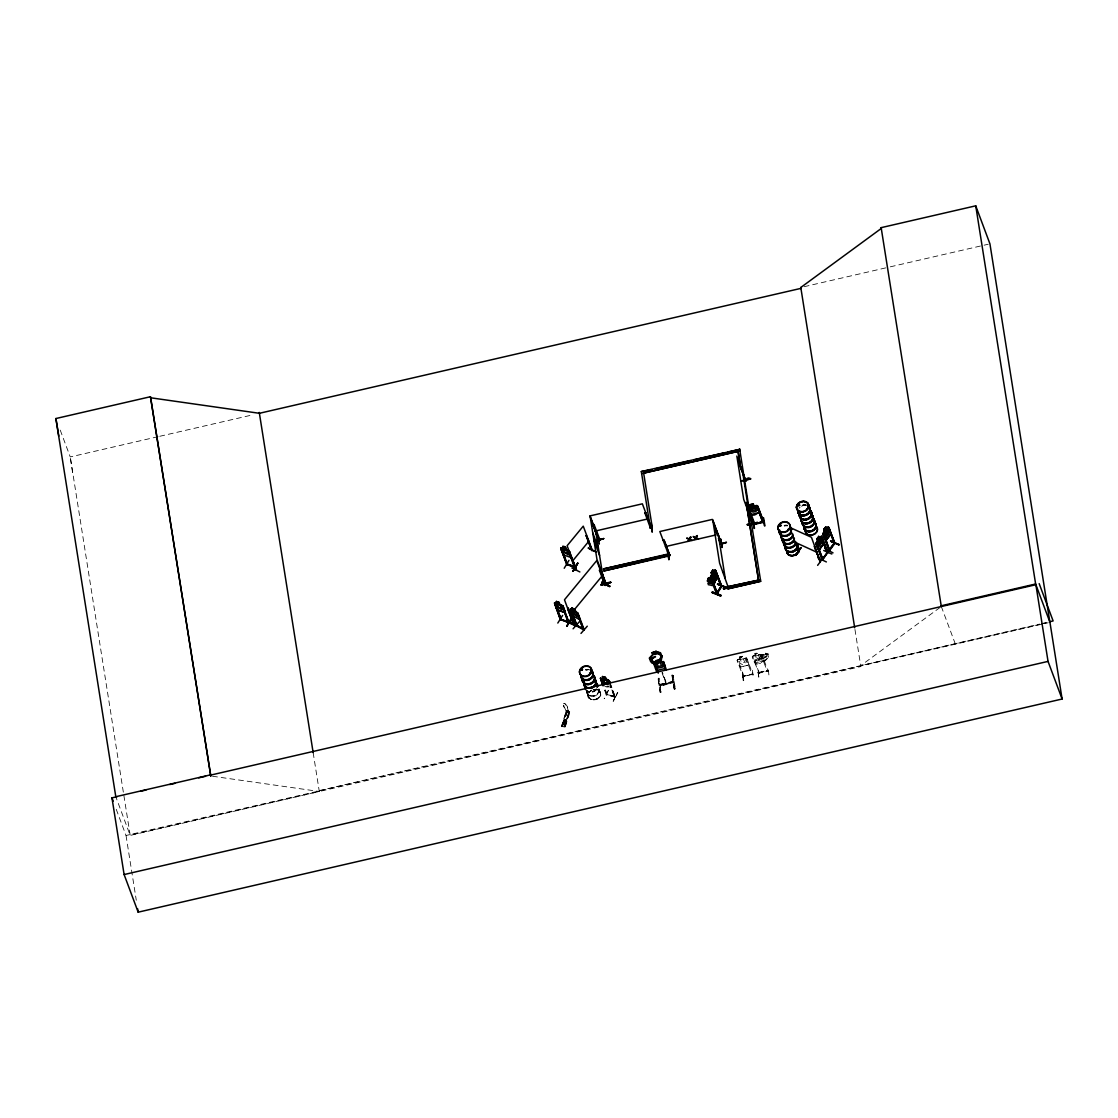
<?xml version="1.0" encoding="UTF-8"?>
<svg xmlns="http://www.w3.org/2000/svg" width="1118" height="1118" viewBox="0 0 1118 1118"><rect width="100%" height="100%" fill="white"/><g stroke="black" fill="none" stroke-linecap="round" stroke-linejoin="round"><path stroke-width="0.75" stroke-dasharray="5 3.75" d="M568.028 710.601C567.273 710 567.804 712.04 567.595 710.349M738.9 665.308L740.703 666.901L748.291 665.168L748.585 663.016L746.628 658.097M763.37 661.618C765.802 657.021 759.835 666.482 755.88 663.393L754.063 661.716L755.88 663.393M567.581 710.545L567.245 711.3L567.86 710.755M565.708 720.565L564.478 720.104L565.946 720.369M598.899 692.084L599.262 690.631M660.221 692.28L658.111 678.85L658.907 678.053L658.041 678.919L660.151 692.391L661.255 692.14L658.907 678.053L660.948 692.112L660.151 692.391M742.394 672.547L743.19 680.848L742.324 672.295M758.829 677.159L757.683 669.081M564.059 705.178A2.264 1.132 17.9 0 0 564.352 707.107L564.324 707.219A2.264 1.132 17.9 0 1 564.017 705.304L563.584 703.529M567.357 707.456L567.329 707.568A2.264 1.132 17.9 0 0 566.155 705.542L565.68 704.074L566.183 705.43A2.264 1.132 17.9 0 1 567.357 707.456L568.699 712.362M568.992 712.599L566.043 712.879L566.295 710.699L561.529 726.602L565.163 726.993L570.04 711.886C564.548 710.112 568.196 712.851 566.295 710.699M561.502 726.588L566.546 710.727M566.966 711.537L562.116 726.658L567.818 710.112L561.935 726.658L566.854 711.523M568.573 711.467L568.168 710.363M564.073 726.882L569.481 711.062L564.101 726.882L564.925 726.896L561.739 726.546M564.241 726.812L569.481 711.062M564.478 726.924L569.244 711.034M565.163 727.007L569.383 711.831M597.906 689.932L593.183 689.513A6.303 5.073 -20.5 0 1 600.268 695.047A6.303 5.073 -20.5 0 1 590.374 698.96A6.303 5.073 -20.5 0 1 591.632 690.113C576.874 703.124 610.386 702.258 597.92 689.792L599.136 690.589M754.762 661.828L760.352 654.869C765.76 652.283 767.87 660.333 768.262 653.96L765.495 653.164L763.734 655.148L761.749 655.358L758.395 658.754L758.339 660.598L760.939 661.353L763.762 660.305L767.116 656.909L766.333 655.903L768.122 654.002M742.897 675.957L744.197 676.264M751.897 674.811C753.811 672.03 750.471 675.649 752.987 674.559L746.726 658.055L743.26 658.209L742.562 656.266L739.319 657.007L740.158 658.977L738.76 659.872L740.06 663.337L742.226 664.441L745.245 663.757L746.307 661.912L745.007 658.46L743.163 658.209L742.478 656.35M758.325 672.743L767.773 670.632M564.52 720.202L565.428 719.671M608.318 690.295L604.181 698.638M607.046 694.558L604.391 687.528M607.298 694.655L614.313 696.276M615.249 696.388L606.263 694.348M613.265 700.846C626.737 675.775 604.475 718.581 617.346 692.727M743.903 676.055C741.444 677.117 745.944 676.334 743.023 675.901M744.113 676.6L738.467 661.241L737.614 661.716L738.467 661.241M752.68 674.028L743.358 676.795M758.074 672.463L759.066 672.239M758.353 673.329L758.27 672.323M759.192 672.547L759.164 672.211M767.004 670.758L768.178 671.052L767.032 670.381M565.82 720.425L565.946 720.048M737.167 660.333L738.006 659.466L737.041 660.333L743.358 676.837M752.344 656.825L753.183 655.973L752.218 656.825L759.22 673.176M763.72 662.149L768.611 657.23L761.148 663.743L754.636 661.87L755.447 659.69M939.931 607.549L860.692 665.657L1039.656 624.068M763.706 655.064L758.339 654.701L757.738 652.772L754.524 653.597L755.349 655.483L753.937 656.378L755.237 659.83L757.403 660.948L760.422 660.263L761.484 658.418L760.282 654.813M663.659 676.572L666.468 683.447L662.415 672.337M568.922 711.747L569.733 711.705M758.689 659.788L761.959 658.474C760.17 661.632 764.46 661.674 762.951 658.25L766.738 656.671L762.811 657.677C764.321 654.631 760.394 654.673 761.791 657.929L757.822 659.55L758.801 659.76M614.257 696.123L615.152 696.36M758.759 676.921L757.557 668.774M743.149 676.432L752.945 674.266L744.043 675.873M759.22 673.134L753.644 657.733L752.791 658.222L753.644 657.733M563.668 703.543L564.38 703.32M567.734 711.341L567.189 710.251M313.166 752.693L319.301 791.474L130.205 835.425L115.797 796.715M1041.347 623.676L1048.097 622.097M804.163 286.697L888.614 267.216M890.305 266.825L988.256 244.227M158.071 436.677L70.252 456.941L59.953 429.368M159.762 436.286L250.963 415.253M673.19 675.44L671.918 675.062L673.204 675.468L675.314 688.898L674.21 689.149L671.876 675.076L674.21 689.149M672.91 681.547L659.913 684.509C658.642 688.422 675.607 680.708 673.022 682.287L660.025 685.166L659.927 684.454L672.896 681.463L673.008 682.218L660.025 685.166M660.221 685.753L673.19 682.693M674.35 689.009L675.314 688.898M319.161 790.594L1039.698 624.361M1041.389 623.97L1048.153 622.405M116.244 809.32L126.027 835.495L1048.265 622.726M739.473 657.132L742.492 656.448M740.032 658.949L737.936 659.424L746.726 658.055M755.349 655.483L753.113 655.917L761.903 654.547L768.066 671.079L758.535 673.288M758.353 654.799L761.903 654.463M746.335 659.452L747.215 659.243L746.377 659.732L752.121 674.839L751.841 673.847M761.512 655.945L762.406 655.749L761.554 656.224L767.297 671.345L766.934 670.451M752.414 670.269L753.532 678.165M759.22 672.365L766.892 670.632M758.381 672.98L768.094 670.73M768.891 674.909L768.052 666.691M608.318 690.547L604.293 698.708M564.073 703.432L565.54 704.033M607.088 695.061L604.531 687.249M609.589 682.148L615.319 697.213L609.743 681.868M566.099 711.942L569.286 712.32M565.806 712.236L569.258 712.529M615.082 697.255L606.291 694.809M212.504 776.241L319.301 791.474M604 685.39C606.976 689.373 612.874 684.482 610.889 687.29L606.725 686.173M606.445 693.985L607.074 694.152M606.445 694.935L603.58 687.304M615.291 696.849L606.529 694.544L603.72 687.025M614.481 697.045L614.103 696.444M596.607 689.205A6.415 5.171 -20.5 0 1 586.657 690.84L587.9 691.651M588.194 695.005L589.466 695.801M672.184 675.524L674.461 689.009M588.32 695.089L586.615 691.19M564.352 707.107L566.574 712.11M941.314 606.529L955.387 644.15M743.75 680.722L742.38 672.267M661.94 672.547L665.937 683.489M608.919 681.645L614.411 697.017L609.897 684.943M600.436 693.02L599.15 689.54A6.331 5.101 -20.5 0 1 592.596 696.486A6.331 5.101 -20.5 0 1 587.229 690.197M586.992 692.922L588.32 696.388M568.741 712.571L566.057 712.264M565.317 725.163L562.172 724.911M768.359 656.322L768.611 657.314M854.963 629.476L860.832 666.552L130.163 835.118L123.623 793.864M123.343 792.145L70.252 456.941L72.726 473.417M126.027 835.495L136.284 900.242M673.078 675.398L675.188 688.842M748.291 665.168L740.703 666.901M599.178 689.191L599.234 690.798M802.864 505.322A6.415 5.171 -20.5 0 1 806.106 505.14M799.007 508.285A6.331 5.101 -20.5 0 1 800.083 507.153M801.438 506.244A6.331 5.101 -20.5 0 1 806.176 505.462M802.794 505.112A6.415 5.171 -20.5 0 1 806.036 504.931M802.71 504.945A6.331 5.101 -20.5 0 1 805.91 504.763M585.86 669.948A6.415 5.171 -20.5 0 1 589.102 669.766M585.776 669.738A6.415 5.171 -20.5 0 1 589.018 669.556M585.972 670.269A6.317 5.087 -20.5 0 1 587.579 670.003M585.706 669.556A6.331 5.101 -20.5 0 1 587.327 669.291M598.899 688.842A6.317 5.087 -20.5 0 1 593.141 695.689A6.317 5.087 -20.5 0 1 586.657 690.868M596.635 689.401A6.331 5.101 -20.5 0 1 586.824 691.036M599.164 689.275A6.415 5.171 -20.5 0 1 593.323 696.221A6.415 5.171 -20.5 0 1 586.726 691.329M596.369 688.716A6.331 5.101 -20.5 0 1 586.559 690.337M784.291 525.781A6.415 5.171 -20.5 0 1 787.533 525.6M784.389 526.089A6.331 5.101 -20.5 0 1 787.589 525.907M784.137 525.39A6.331 5.101 -20.5 0 1 787.324 525.208M763.147 655.763L759.779 659.145L762.378 659.899L765.732 656.504L763.147 655.763M765.704 653.778L765.103 654.379L767.367 654.254L765.704 653.778M757.235 653.289L755.516 654.337L757.235 653.289M742.045 656.783L740.34 657.845L742.045 656.783M743.4 658.823L740.382 659.508L741.667 662.96L744.686 662.275L743.4 658.823M758.577 655.33L755.558 656.014L756.858 659.466L759.863 658.781L758.577 655.33M567.078 719.699L563.891 719.335L567.078 719.699M566.574 721.236L563.388 720.872L566.574 721.236M566.141 722.605L562.955 722.228L566.183 722.731M565.638 724.129L562.452 723.765L565.638 724.129M600.366 695.27A6.331 5.101 -20.5 0 0 593.239 689.708A6.303 5.073 -20.5 0 1 600.352 695.284A6.303 5.073 -20.5 0 1 590.458 699.183A6.303 5.073 -20.5 0 1 591.715 690.351A6.331 5.101 -20.5 0 0 590.43 699.197A6.331 5.101 -20.5 0 0 600.366 695.27"/><path stroke-width="1.5" d="M560.076 618.995L576.958 626.429L570.893 610.344L576.315 625.773L583.945 629.923L583.512 629.364M560.286 619.596L568.908 622.474L569.258 621.622M561.418 619.596L554.919 604.251L560.411 619.693L561.334 619.568M567.427 564.45L566.574 563.682M567.441 564.883L567.539 564.017M568.126 621.356L569.16 622.223L568.07 622.279L562.661 606.878L568.908 622.474M568.95 621.636L567.818 621.622M568.824 552.124L569.775 552.11L568.824 552.124L574.484 567.287C575.84 566.155 573.632 566.421 575.337 567.092M817.999 557.98L826.37 561.935M824.972 548.575L833.036 552.879M708.519 578.062L707.512 580.997L708.938 581.318L708.868 582.995L711.537 583.596L713.214 582.282L714.234 579.348L713.633 577.517L710.978 576.916L709.958 578.383L708.421 577.908L707.331 581.053L708.854 581.402L708.267 584.658L712.138 585.427M569.23 621.692L576.958 626.359M573.869 616.395L572.318 614.061L573.8 616.465L579.823 619.721L579.823 618.254M579.823 619.721L577.908 613.405M825.769 540.106L826.621 528.395M599.332 540.874L590.08 515.971L596.942 559.321L605.998 583.596L605.299 582.226M605.523 582.855L599.905 567.818L605.663 583.68L599.905 567.818M721.194 543.641L721.711 544.27M721.403 544.186L726.434 542.342L719.838 544.033M728.517 586.629C727.608 587.048 728.67 586.237 728.447 586.894M752.288 522.931C752.232 523.028 752.554 522.861 752.638 522.931M661.087 660.822L661.87 655.777L658.264 653.331L653.233 653.848L649.306 658.125L650.634 661.465M655.19 656.336L651.99 657.999L650.802 661.269L651.962 663.044L654.379 663.854L657.398 663.463L661.297 660.878L661.618 655.847M571.116 555.814L570.963 557.477L564.255 555.199L562.578 553.033M827.795 552.054L827.068 553.284L821.996 537.465L827.991 552.599M576.008 625.102L584.155 629.672L577.978 613.335L571.102 608.933M583.219 629.574L583.973 629.071L582.911 629.001M605.397 583.987L605.201 585.497L599.36 570.236L600.184 569.705L599.639 570.376M711.733 580.354L712.18 583.386L711.202 580.913L708.882 582.534L711.118 580.158L710.727 576.133L714.668 570.208M721.599 585.846L716.526 593.91L710.447 577.629L711.97 574.498L711.272 572.64M814.673 546.688L820.291 561.781L811.444 537.283L789.601 527.319L798.825 551.985L798.252 551.216M581.723 669.989L582.045 669.179M582.101 670.101L582.268 669.71M582.632 669.193L581.528 670.353M589.535 673.162C591.031 673.218 588.711 674.154 590.234 672.938M779.637 525.222L779.931 525.963M780.825 525.614L779.567 526.005M788.861 529.275L787.855 529.443M788.819 529.094L788.162 529.639M798.657 505.546L798.392 504.525L798.126 505.657M799.412 505.154L799.244 505.392M799.761 505.21L799.3 504.679M806.833 508.746L806.749 509.081M823.407 543.362L817.216 541.028L815.972 543.809L817.929 548.826L819.242 549.804L823.519 543.963L821.45 536.347L815.916 543.795L822.401 560.16L817.048 544.214L822.988 559.503L822.527 558.637M816.07 543.851L816.378 542.272M823.826 529.401L825.755 526.969L823.826 529.401L824.525 531.26L822.918 534.39L824.874 539.407M575.085 567.483L566.7 564.534L560.719 548.058L569.3 550.978L576.469 569.691L568.992 551.845M591.855 550.126L586.125 535.48L591.688 550.531M592.344 550.419L583.247 526.145L567.106 545.752L576.217 569.984L568.126 550.056M599.332 544.047L598.088 535.969M667.963 551.537L668.871 559.797L667.558 551.635M754.496 528.325L753.127 519.968M651.249 660.948L650.075 657.971L653.667 654.086M711.873 574.456L711.272 576.357L712.571 579.809L713.941 580.018L715.772 574.862L714.472 571.41L713.41 572.067L712.725 570.222M709.86 578.341L711.537 575.239L715.366 576.105L716.456 577.391L713.899 584.77L712.096 585.539L713.871 584.686M708.155 583.442L710.81 576.175M716.456 577.391L713.899 584.77M652.004 658.013L650.634 661.423L654.994 662.499M651.57 661.283L652.646 658.306M816.951 538.792L817.733 540.679L816.951 542.51L818.25 545.961L819.718 546.199L821.786 541.154L820.486 537.688L819.34 538.317M710.475 577.726L711.649 579.613M824.609 531.302L823.91 533.09L825.21 536.556L826.677 536.794L828.396 534.474L828.773 531.749L827.474 528.297L826.328 528.912M728.237 587.369L719.601 563.165L712.739 519.814L721.921 544.829L721.641 543.404L720.551 543.474M716.289 593.281L716.834 592.568L716.945 593.965L711.411 578.076L717.407 593.183L716.624 593.462M720.872 586.237L721.376 587.076L715.897 571.13L721.571 586.098M721.068 586.796L721.473 586.195M712.25 592.093L720.663 596.006L720.83 595.251L712.264 592.065L720.817 595.279M712.32 592.428L720.956 595.573M720.663 595.992L712.124 592.708M598.535 539.337L599.891 539.91L594.105 524.594L593.267 525.097L594.105 524.594M650.369 527.976L651.473 527.71L650.243 527.738M668.718 555.478L669.864 555.506L664.078 540.19L663.198 540.399L664.134 540.483M720.146 543.027L721.278 543.041M753.951 524.468L754.888 523.881M822.876 558.916L822.121 560.02L827.627 552.516L821.45 536.347M822.736 558.944L822.149 559.825M827.502 553.27L827.474 551.887M829.374 550.084L829.5 549.231M828.941 549.986L833.888 543.474M829.165 550.447L834.727 542.607M834.936 543.152L834.028 543.865L834.447 542.482M834.07 543.669L828.969 528.059L834.908 543.348L829.43 550.741L824.022 534.809L829.472 550.657L829.29 549.343M834.657 542.789L833.832 543.32M834.894 543.278L828.424 526.941M603.161 685.516L600.436 678.249L603.105 678.486M603.021 685.795L600.911 679.506L603.413 684.23M602.448 676.544L605.369 677.424L606.11 679.185L605.411 677.34L602.448 676.544L603.217 678.57L602.015 678.696L603.315 682.162L608.108 684.775M603.273 684.509L601.722 679.716M602.253 683.322L600.548 678.305M608.08 679.814L606.11 679.185M609.31 680.638L600.394 678.346M656.098 651.347L651.584 652.926L656.224 651.249M569.272 621.999L577.279 626.024M577.223 625.745L570.459 609.086L577 626.038M573.073 623.187L573.241 623.704M573.255 623.83L573.52 622.572L573.464 623.383M605.816 584.798L596.76 560.565L564.478 599.779L573.464 624.054L567.623 608.779L568.168 608.122L573.869 622.796M574.093 623.425L569.97 612.943M604.992 585.273L605.537 584.616L599.905 569.565M686.899 537.94L689.415 539.1L690.141 537.185M689.624 539.253L688.073 541.378L689.065 539.03M693.286 536.458L695.801 537.618L696.542 535.718M696.011 537.772L695.186 539.267M580.941 669.514L581.486 669.011L581.108 670.283M582.338 669.906L582.185 669.221M689.694 539.701L692.168 540.427L689.96 539.309L690.938 537.003M696.081 538.233L698.568 538.946L696.346 537.842L697.325 535.536M780.685 525.544L779.539 525.502M799.342 504.959L798.224 505.308M695.452 537.562L694.39 539.449M651.249 660.92L655.12 661.842L659.313 659.997L661.325 656.392L659.983 653.01L655.986 651.64L660.5 652.73L661.954 656.42L659.69 660.445L654.98 662.499M560.719 548.058L566.98 564.255M563.388 548.281L562.703 546.436L563.458 548.463M561.865 549.763L561.082 549.497L567.441 564.828M565.554 547.401C567.189 552.236 565.415 544.759 562.647 546.52M564.213 568.251L568.978 560.342M566.784 563.71L567.483 564.814L562.033 549.483M577.699 563.067L573.017 571.284L577.74 563.109M577.852 563.36L573.129 571.284M564.828 610.973L563.025 605.928L559.797 604.405L559.224 602.434L556.373 601.47L557.127 603.496L555.213 602.686M560.244 618.715L561.25 619.875L555.702 604.517M559.182 602.518L556.373 601.47M556.303 607.968L557.924 610.232L564.688 612.426L557.98 610.149L554.556 603.063M559.866 604.377L561.502 605.425L562.801 608.877L561.921 609.869L557.281 607.004L555.981 603.538L557.183 603.413L556.485 601.568M562.647 615.375L557.812 623.047M560.439 619.651L554.444 603.007L555.269 602.77M561.11 619.484L568.042 621.51M571.522 618.394L566.7 626.318L571.466 618.408M711.188 572.668L712.851 570.11L711.188 572.668L711.886 574.512M717.476 577.657L713.494 583.624L717.476 577.657L715.45 570.054L713.508 572.109L712.753 570.068M711.244 578.886L711.705 578.188M715.744 571.955L716.191 571.242M717.728 584.113L726.281 587.327L717.686 584.113M716.945 592.652L720.872 586.573M716.918 593.924L721.837 586.335L715.897 571.13M599.625 539.435L598.577 539.701M599.751 539.966L599.528 539.1M650.48 527.948L652.241 527.333L650.327 527.78L641.313 471.544L739.809 449.324L727.944 452.063M668.62 554.905L669.612 554.668L668.983 555.758M720.244 542.999L720.607 543.893L720.341 542.929M721.152 543.11L720.397 543.292M753.7 523.643L754.175 524.51M754.846 524.3L754.678 523.336M763.426 521.337L762.448 521.575L762.728 522.441L763.79 522.148L758.018 506.845L757.124 507.055L762.769 522.064M763.566 521.645L747.746 525.278L762.7 521.854M817.649 540.707L816.867 538.82L818.781 536.361L819.466 538.219M833.86 543.124L834.335 542.565L834.517 543.879L829.249 528.185M823.379 543.348L819.145 549.776L817.761 548.756M822.582 558.79L826.915 552.893M838.975 544.787L830.688 541.252L839.213 544.522M795.709 555.408L801.187 547.513L795.597 555.101M823.239 557.798L817.635 565.345M830.52 534.572L826.076 540.343L830.52 534.572L828.536 526.997L826.454 528.814L825.671 526.927M823.379 532.895L827.613 527.081M823.519 543.963L819.242 549.804L817.887 548.686M586.391 535.62L592.135 550.685M571.871 568L579.879 571.955M588.236 548.169L596.299 552.082L588.403 547.96M568.447 608.262L567.623 608.779M602.085 582.129L610.023 586.237L602.113 582.143M572.737 560.803L588.879 541.196M570.11 614.83L572.262 612.217M574.414 609.603L602.392 575.616M572.737 609.855L572.053 608.01L574.582 609.422L576.72 612.608L578.006 616.074L577.293 616.843L573.115 613.335L572.053 608.01M571.591 610.735L570.683 610.596M575.281 611.266L574.526 609.436L571.983 608.08M576.93 612.315L578.062 613.349M583.163 629.532L577.754 614.187L583.82 629.895M573.087 628.791L579.334 621.748M580.983 633.417L587.271 626.192M829.5 549.888L824.022 534.809M581.388 669.151L581.304 670.045L582.212 669.864M799.566 505.322L798.531 505.727M780.979 525.781L779.735 526.117M745.343 479.762C744.909 482.92 746.363 475.821 750.555 478.574M748.794 507.041L747.844 507.991L754.049 524.454L763.692 522.176L757.529 505.671L748.725 506.985M657.342 663.254L661.087 660.752M829.346 549.371L829.221 550.196M827.53 552.571L822.555 560.02M655.567 656.811L652.646 658.334M721.921 544.829L712.334 519.423L659.83 531.539L668.983 555.8L668.704 554.794M601.819 582.436L609.687 586.657L601.777 582.562M754.957 524.314L754.79 523.392M798.406 550.936L799.077 551.649L798.266 551.272M798.224 504.511L799.174 504.246M799.412 505.49L798.196 504.903M822.596 559.224L817.048 544.214M669.249 559.377L667.893 551.286M752.707 520.373L754.091 528.465M566.868 564.269L575.393 567.161M560.453 619.274L561.208 619.051L560.481 618.701M655.078 661.856L659.285 659.997M599.262 540.986L589.857 515.943L642.361 503.827L651.514 528.003L651.151 527.123L650.271 527.864M651.319 528.129L650.522 528.227L644.848 512.896L645.743 512.687L644.848 512.896M754.091 524.062L763.734 521.868M560.831 548.113L561.599 547.736M806.958 508.914L806.889 509.193M779.861 524.817L780.811 524.775M581.43 668.997L582.157 668.871M576.231 624.808L577.014 625.241M583.303 629.196L577.754 614.187M661.646 655.917L658.195 653.653L653.555 654.114M717.085 593.043L711.411 578.076M740.382 465.913L739.92 465.27L746.027 481.047L745.678 479.594M750.597 478.909L740.675 481.033L750.625 479.035M745.608 480.978L736.846 456.046L743.708 499.397L752.777 523.671L747.006 507.796M593.155 525.194L598.745 540.343L603.776 538.513L597.18 540.19M597.264 540.371L603.734 538.61M650.858 523.699L652.157 531.916L651.333 523.643M749.27 508.914L748.431 509.403L749.27 508.914L754.846 524.342M757.165 507.334L758.018 506.845M714.821 528.493C716.177 527.654 714.067 531.078 716.624 533.328M715.813 529.038L721.571 544.899L721.445 543.306M762.993 517.634L764.377 525.753M757.417 522.288C738.649 527.207 749.13 523 757.571 522.917M600.017 568.545L600.24 567.734M669.598 555.227L668.564 555.213M719.922 544.214L726.393 542.454M722.675 572.388L722.899 571.577M570.39 609.17L571.158 609.017M723.472 588.403L733.296 586L733.464 586.726M723.639 589.074L730.208 587.537M1049.788 621.706L1053.114 620.937L1039.167 583.624M117.069 796.687L111.968 797.875L124.112 874.555L138.171 912.176L1062.1 699.016L1049.956 622.335L1035.631 584.001L941.049 605.83L941.314 606.529L881.152 227.653L975.735 205.824L989.933 243.836L1049.844 622.013M210.366 774.9L115.797 796.715L55.9 418.537L150.469 396.722L210.785 775.99L150.469 396.722M651.654 469.672L641.313 471.544M655.05 468.889L690.644 460.672M694.04 459.889L724.548 452.846M643.437 473.207L738.355 451.295M595.475 530.994L647.993 518.878M750.821 506.51L750.122 504.651L753.35 503.911L753.979 505.937L755.81 506.091L757.096 509.542L756.034 511.401L753.029 512.1L750.849 510.982L749.563 507.53L750.947 506.538L750.248 504.693M750.136 504.735L753.364 503.994M748.487 509.626L758.172 507.39L748.487 509.654M749.703 512.966L751.534 514.378L759.066 512.687C761.288 508.215 755.502 517.606 751.506 514.546L749.689 512.855L747.942 507.907M690.225 537.632L691.008 537.451M696.612 536.165L697.394 535.983M665.448 546.59L716.275 534.865M603.916 570.949L603.496 568.894L669.137 553.745L669.556 555.8L603.916 570.949L669.389 555.325M749.675 512.268L760.701 581.29L727.888 588.851L727.455 586.81L760.45 579.711M758.815 580.088L727.455 586.81M654.701 663.799C652.786 663.365 658.67 670.171 658.222 673.204M665.545 670.101L662.569 661.982L663.463 661.772L666.44 669.892M662.611 662.261L663.463 661.772M140.882 791.195L145.997 790.021M169.81 784.529L174.911 783.355M198.738 777.849L205.53 776.283M210.645 775.109L1035.883 584.714L1048.041 661.395L1062.1 699.016M124.112 874.555L1048.041 661.395M714.668 570.306L715.394 570.166M820.626 536.584L821.548 536.388M654.687 663.547L657.566 663.226M598.801 539.645L599.248 540.902M563.514 548.379L562.312 548.505L563.598 551.971L568.251 554.835L569.132 553.843L567.832 550.391L566.169 549.287M568.866 622.544L562.941 605.914L555.157 602.784M763.58 517.802L764.964 525.907M720.691 539.072L722.144 547.513L720.677 539.086M654.743 663.547L652.535 662.806M150.888 397.812L259.404 413.297L800.921 288.374L800.795 287.48L881.417 228.352L881.152 227.653M752.162 523.182L746.67 507.879M711.537 575.239L715.324 576.203M600.771 679.786L601.582 679.996M756.243 505.406L757.445 505.811M562.759 546.618L565.428 547.513M567.595 564.171L575.197 566.616M554.752 604.531L555.534 604.796M562.494 607.158L563.276 607.423M717.337 584.239L726.001 587.761M830.562 540.93L838.905 544.941M823.728 550.517L831.82 554.025M652.591 662.82L651.584 661.241M823.323 532.867L823.016 534.432L829.137 550.503M795.233 542.356L817.062 552.334M693.356 536.919L695.536 538.01M686.969 538.387L689.135 539.477M566.798 626.318L571.41 618.142M577.154 625.437L583.163 628.805M606.026 679.227L607.745 680.233L609.03 683.685M655.581 668.704L657.887 670.185L664.344 668.69L665.266 666.468L663.421 661.535L653.737 663.771L656.797 672.128M824.832 539.267L826.188 540.399M712.292 582.576L713.591 583.666M715.227 576.175L716.372 577.461M825.629 527.067L826.412 528.954M823.91 529.387L824.693 531.274M821.492 538.149L827.348 553.41M818.683 536.319L819.438 538.359M814.491 546.255L820.249 561.809L814.295 546.52M740.06 450.903L641.746 473.599M757.124 507.055L762.909 522.441M739.92 465.27L745.692 481.131M747.565 524.552L747.76 525.32M760.701 581.29L727.888 588.851M718.441 538.163L720.495 543.823M723.458 588.334L723.639 589.088M715.436 571.843L721.306 587.076M643.661 473.152L652.241 527.333M664.078 540.19L669.864 555.506M662.569 661.982L665.503 669.822M593.281 525.935L598.913 541.056M592.764 532.895L598.382 547.946M593.938 540.343L599.569 555.394M603.496 568.894L669.305 554.221L669.556 555.8M601.777 576.678L604.936 585.357M565.121 547.582L563.402 546.995M609.226 680.638L610.19 683.21M574.219 609.506L572.696 608.653M562.661 606.878L568.405 621.915M55.9 418.537L58.779 436.118M111.968 797.875L113.184 801.145M747.69 524.943L757.529 522.623M650.774 523.504L652.157 531.916M975.735 205.824L1035.631 584.001M854.683 627.757L800.795 287.48L800.795 288.402M739.627 448.863L749.13 508.83M742.478 471.097L749.34 514.434M740.046 463.369L737.964 450.875L740.955 469.77M746.852 506.3L758.535 580.144L746.125 502.401M718.357 534.865L725.219 578.216M595.698 531.022L602.574 574.372M259.264 412.416L313.166 752.693M137.64 908.766L138.171 912.176M807.489 505.378A6.415 5.171 -20.5 0 1 806.651 514.601A6.415 5.171 -20.5 0 1 797.679 510.507M807.35 505.21A6.331 5.101 -20.5 0 1 806.525 514.308A6.331 5.101 -20.5 0 1 797.679 510.269M810.27 510.311A6.415 5.171 -20.5 0 1 806.637 519.367A6.415 5.171 -20.5 0 1 799.566 513.274M810.201 508.928A6.331 5.101 -20.5 0 1 804.443 515.789A6.331 5.101 -20.5 0 1 797.931 510.968M808.817 506.664A6.331 5.101 -20.5 0 1 809.698 507.698M810.103 510.115A6.331 5.101 -20.5 0 1 806.539 519.059A6.331 5.101 -20.5 0 1 799.566 513.05M810.368 510.814A6.331 5.101 -20.5 0 1 806.791 519.758A6.331 5.101 -20.5 0 1 799.817 513.749M811.556 514.084A6.289 5.059 -20.5 0 1 808.007 522.972A6.289 5.059 -20.5 0 1 801.075 516.991M810.34 510.521A6.415 5.171 -20.5 0 1 806.721 519.591A6.415 5.171 -20.5 0 1 799.649 513.483M811.654 514.308A6.303 5.073 -20.5 0 1 808.09 523.21A6.303 5.073 -20.5 0 1 801.145 517.229M808.789 506.37A6.415 5.171 -20.5 0 1 805.966 515.16A6.415 5.171 -20.5 0 1 797.763 510.73M811.92 517.215A6.415 5.171 -20.5 0 1 811.067 526.438A6.415 5.171 -20.5 0 1 802.109 522.344M812.045 517.732A6.331 5.101 -20.5 0 1 811.207 526.83A6.331 5.101 -20.5 0 1 802.361 522.791M811.78 517.033A6.331 5.101 -20.5 0 1 810.941 526.131A6.331 5.101 -20.5 0 1 802.095 522.106M810.592 513.945A6.289 5.059 -20.5 0 1 809.753 522.986A6.289 5.059 -20.5 0 1 800.963 518.976M812.618 515.482A6.345 5.101 -20.5 0 1 807.35 523.587A6.345 5.101 -20.5 0 1 801.173 517.382M810.536 513.679A6.345 5.101 -20.5 0 1 811.738 514.448M814.533 521.952A6.331 5.101 -20.5 0 1 811.752 530.631A6.331 5.101 -20.5 0 1 803.646 526.257M814.798 522.651A6.331 5.101 -20.5 0 1 811.221 531.595A6.331 5.101 -20.5 0 1 804.247 525.572M815.972 525.921A6.289 5.059 -20.5 0 1 812.423 534.809A6.289 5.059 -20.5 0 1 805.491 528.828M814.77 522.358A6.415 5.171 -20.5 0 1 811.947 531.148A6.415 5.171 -20.5 0 1 803.73 526.718M814.687 522.148A6.415 5.171 -20.5 0 1 811.864 530.938A6.415 5.171 -20.5 0 1 803.66 526.494M816.07 526.145A6.303 5.073 -20.5 0 1 812.52 535.047A6.303 5.073 -20.5 0 1 805.575 529.066M590.57 670.213A6.415 5.171 -20.5 0 1 589.717 679.437A6.415 5.171 -20.5 0 1 580.745 675.342M590.597 670.534A6.317 5.087 -20.5 0 1 589.759 679.618A6.317 5.087 -20.5 0 1 580.941 675.579M590.486 670.003A6.415 5.171 -20.5 0 1 589.633 679.227A6.415 5.171 -20.5 0 1 580.675 675.132M590.346 669.822A6.331 5.101 -20.5 0 1 589.507 678.919A6.331 5.101 -20.5 0 1 580.661 674.881M593.085 674.755A6.317 5.087 -20.5 0 1 590.304 683.405A6.317 5.087 -20.5 0 1 582.226 679.045M593.365 675.44A6.331 5.101 -20.5 0 1 590.57 684.118A6.331 5.101 -20.5 0 1 582.478 679.73M594.552 678.71A6.303 5.073 -20.5 0 1 591.003 687.612A6.303 5.073 -20.5 0 1 584.057 681.617M593.337 675.146A6.415 5.171 -20.5 0 1 590.514 683.936A6.415 5.171 -20.5 0 1 582.296 679.492M593.253 674.923A6.415 5.171 -20.5 0 1 590.43 683.727A6.415 5.171 -20.5 0 1 582.226 679.283M594.65 678.961A6.303 5.073 -20.5 0 1 591.087 687.863A6.303 5.073 -20.5 0 1 584.141 681.882M594.986 682.05A6.415 5.171 -20.5 0 1 597.697 686.494M585.762 689.792A6.415 5.171 -20.5 0 1 585.511 685.795M596.858 683.461A6.331 5.101 -20.5 0 1 597.11 687.416M585.175 688.073A6.331 5.101 -20.5 0 1 585.427 685.348M594.762 681.659A6.331 5.101 -20.5 0 1 595.978 682.427M594.776 679.311A6.303 5.073 -20.5 0 1 594.105 686.704M592.75 687.612A6.303 5.073 -20.5 0 1 591.226 688.213M588.04 688.381A6.303 5.073 -20.5 0 1 584.281 682.218M594.734 679.087A6.345 5.101 -20.5 0 1 591.156 688.045M587.956 688.213A6.345 5.101 -20.5 0 1 584.169 682.008M596.215 683.126A6.317 5.087 -20.5 0 1 597.599 685.39M792.83 535.815A6.415 5.171 -20.5 0 1 784.822 540.008A6.415 5.171 -20.5 0 1 780.993 533.719M791.362 532.098A6.331 5.101 -20.5 0 1 783.466 536.235A6.331 5.101 -20.5 0 1 779.679 530.044M790.23 527.123A6.331 5.101 -20.5 0 1 791.614 529.387M792.997 534.194A6.331 5.101 -20.5 0 1 785.535 539.784A6.331 5.101 -20.5 0 1 780.979 533.496M792.914 536.249A6.331 5.101 -20.5 0 1 785.8 540.483A6.331 5.101 -20.5 0 1 780.909 535.564M794.423 538.121A6.289 5.059 -20.5 0 1 787.813 543.683A6.289 5.059 -20.5 0 1 782.153 538.806M792.914 536.025A6.415 5.171 -20.5 0 1 784.892 540.218A6.415 5.171 -20.5 0 1 781.063 533.943M789.979 526.424A6.331 5.101 -20.5 0 1 787.184 535.103A6.331 5.101 -20.5 0 1 779.092 530.715M791.362 531.875A6.415 5.171 -20.5 0 1 784.137 536.151A6.415 5.171 -20.5 0 1 779.176 531.176M790.202 526.816A6.415 5.171 -20.5 0 1 791.614 529.121M794.213 539.756A6.303 5.073 -20.5 0 1 787.114 543.963A6.331 5.101 -20.5 0 1 782.223 539.086A6.303 5.073 -20.5 0 0 787.114 543.963A6.331 5.101 -20.5 0 0 794.241 539.77M796.198 545.612A6.289 5.059 -20.5 0 1 795.373 554.654A6.289 5.059 -20.5 0 1 786.583 550.643M796.994 543.641A6.415 5.171 -20.5 0 1 791.67 551.845A6.415 5.171 -20.5 0 1 785.409 545.556M796.128 542.565A6.331 5.101 -20.5 0 1 788.665 548.155A6.331 5.101 -20.5 0 1 784.109 541.881M796.827 543.446A6.331 5.101 -20.5 0 1 791.572 551.523A6.331 5.101 -20.5 0 1 785.395 545.332M796.212 543.096A6.331 5.101 -20.5 0 1 793.417 551.789A6.331 5.101 -20.5 0 1 785.325 547.401M796.184 542.803A6.415 5.171 -20.5 0 1 792.564 551.873A6.415 5.171 -20.5 0 1 785.493 545.78M796.044 542.104A6.415 5.171 -20.5 0 1 788.483 547.778A6.415 5.171 -20.5 0 1 783.858 541.405M795.527 543.236A6.331 5.101 -20.5 0 1 787.631 547.373A6.331 5.101 -20.5 0 1 783.844 541.182M794.325 540.106A6.289 5.059 -20.5 0 1 787.24 544.298A6.289 5.059 -20.5 0 1 782.39 539.421M786.625 550.867A6.331 5.101 -20.5 0 0 794.716 555.255A6.331 5.101 -20.5 0 0 797.511 546.562A6.303 5.073 -20.5 0 1 794.716 555.241A6.303 5.073 -20.5 0 1 786.653 550.881M564.73 610.931L564.548 612.426L564.786 610.847M663.1 665.364L662.583 667.083L658.264 668.075L656.643 666.845L655.344 663.393L656.727 662.401L656.042 660.556L659.271 659.802L659.969 661.66L661.814 661.898L663.1 665.364M708.574 578.635L708.407 580.633L708.574 578.635M710.433 578.495L709.413 581.416L712.082 582.031L713.088 579.096L710.433 578.495M608.919 681.645L609.743 681.868L608.919 681.645M712.557 570.949L711.803 573.101L712.557 570.949M713.647 572.682L712.096 575.071L713.396 578.537L714.933 576.147L713.647 572.682M818.46 537.199L817.593 539.309L818.46 537.199M819.578 538.932L817.873 541.266L819.159 544.718L820.864 542.398L819.578 538.932M825.433 527.794L824.567 529.89L825.433 527.794M826.551 529.541L824.832 531.847L826.132 535.312L827.851 532.993L826.551 529.541M610.638 582.157C592.722 585.175 603.161 586.601 610.652 582.24M610.749 582.478L600.897 584.784L610.735 582.45M730.11 587.076L723.542 588.613L730.138 587.16M752.847 504.428L751.142 505.49L752.847 504.428M754.189 506.468L751.17 507.153L752.47 510.619L755.489 509.92L754.189 506.468M658.851 660.235L656.923 661.353L658.851 660.235M660.193 662.275L656.965 663.016L658.25 666.482L661.479 665.727L660.193 662.275M604.964 677.55L603.189 677.075L604.964 677.55M606.263 679.842L603.496 679.101L604.796 682.553L607.549 683.294L606.263 679.842M566.407 549.902L563.738 548.994L565.037 552.446L567.692 553.354L566.407 549.902M558.79 602.616L557.085 602.029L558.79 602.616M560.076 604.936L557.407 604.027L558.707 607.479L561.376 608.388L560.076 604.936M575.449 611.909L573.087 610.582L574.372 614.034L576.734 615.361L575.449 611.909M800.488 511.583A6.303 5.073 -20.5 0 0 808.607 504.763A6.303 5.073 -20.5 0 0 798.545 502.988A6.303 5.073 -20.5 0 0 800.488 511.583M800.628 511.932A6.289 5.059 -20.5 0 0 808.733 505.112A6.289 5.059 -20.5 0 0 798.671 503.352A6.289 5.059 -20.5 0 0 800.628 511.932M800.53 511.751A6.345 5.101 -20.5 0 0 808.691 504.889A6.345 5.101 -20.5 0 0 798.559 503.1A6.345 5.101 -20.5 0 0 800.53 511.751M583.484 676.208A6.303 5.073 -20.5 0 0 591.604 669.389A6.303 5.073 -20.5 0 0 581.528 667.614A6.303 5.073 -20.5 0 0 583.484 676.208M583.624 676.572A6.303 5.073 -20.5 0 0 591.743 669.738A6.303 5.073 -20.5 0 0 581.667 667.963A6.303 5.073 -20.5 0 0 583.624 676.572M781.915 532.042A6.303 5.073 -20.5 0 0 790.035 525.222A6.303 5.073 -20.5 0 0 779.959 523.434A6.303 5.073 -20.5 0 0 781.915 532.042M782.041 532.378A6.289 5.059 -20.5 0 0 790.146 525.572A6.289 5.059 -20.5 0 0 780.098 523.797A6.289 5.059 -20.5 0 0 782.041 532.378"/></g></svg>
